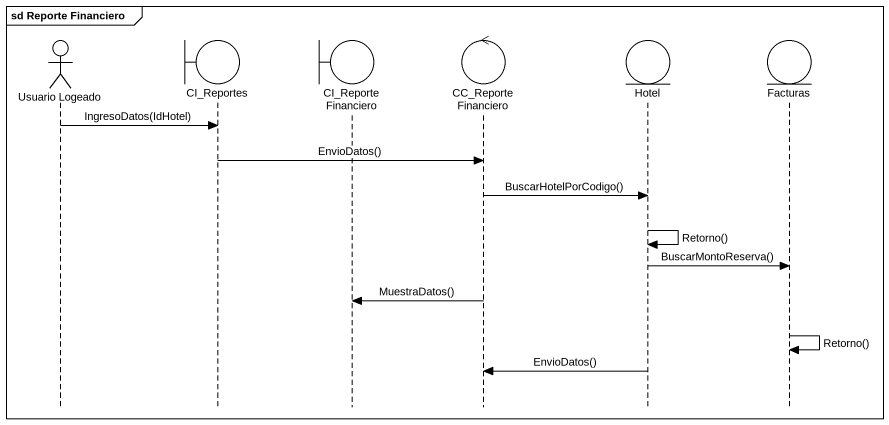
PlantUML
@startuml
mainframe sd Reporte Financiero
hide footbox
actor "Usuario Logeado" as Usuario_Logeado
boundary CI_Reportes
boundary CI_ReporteFinanciero
control CC_ReporteFinanciero
entity Hotel
entity Facturas

Usuario_Logeado -> CI_Reportes : IngresoDatos(IdHotel)
CI_Reportes -> CC_ReporteFinanciero : EnvioDatos()
CC_ReporteFinanciero -> Hotel : BuscarHotelPorCodigo()
Hotel -> Hotel : Retorno()
Hotel -> Facturas : BuscarMontoReserva()
CC_ReporteFinanciero -> CI_ReporteFinanciero : MuestraDatos()
Facturas -> Facturas : Retorno()
Hotel -> CC_ReporteFinanciero : EnvioDatos()
@enduml
